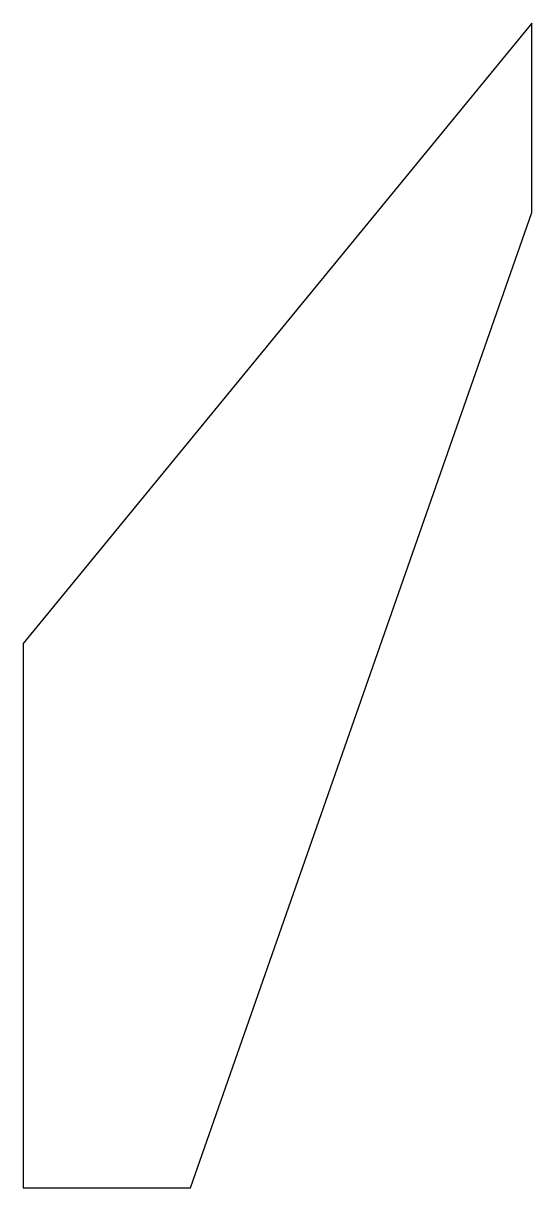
# Model space of a CAD drawing. Header units: millimetres. Extents: x -3 to 10.2, y 76.3 to 106.4.
import ezdxf

# ---------------------------------------------------------------- set-up
doc = ezdxf.new("R2010")
doc.units = ezdxf.units.MM
doc.layers.get('0').update_dxf_attribs({"linetype": 'CONTINUOUS'})

msp = doc.modelspace()

# ---------------------------------------------------------------- linework, layer by layer
msp.add_lwpolyline([(10.163, 101.492), (10.163, 106.382), (-3, 90.338), (-3, 76.267), (1.325, 76.267)], close=True)

doc.saveas('drawing.dxf')
